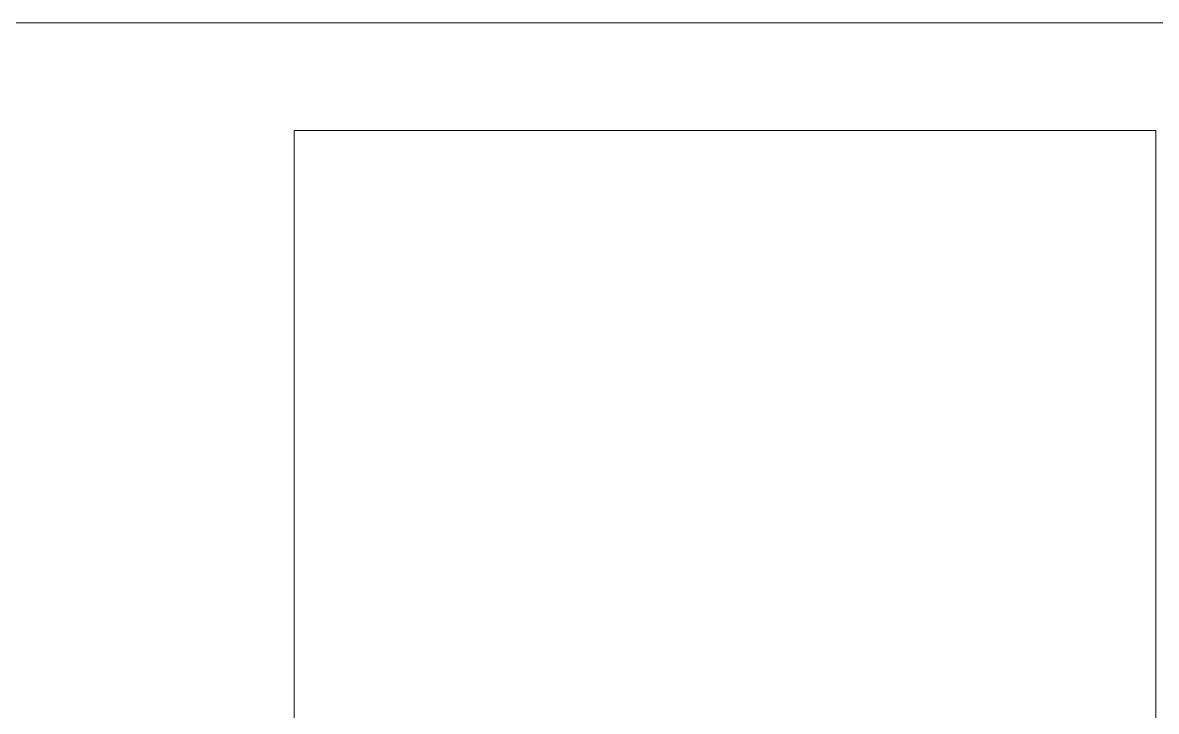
# Model space of a CAD drawing. Header units: metres. Extents: x -232 to 581, y 30 to 789.
# Drawn here: x 232.987 to 233.513, y 522.325 to 522.645 of the extents above; entities that cross this region are included whole.
import ezdxf

# ---------------------------------------------------------------- set-up
doc = ezdxf.new("R2010")
doc.units = ezdxf.units.M
for name, color, linetype, lineweight in [('A-WALL', 250, 'Continuous', 20), ('baños', 140, 'Continuous', 0), ('BOVEDILLA', 8, 'Continuous', 5), ('Columnas', 7, 'Continuous', 18)]:
    doc.layers.add(name, color=color, linetype=linetype, lineweight=lineweight)
doc.layers.add('ACERO', color=5, linetype='Continuous')
doc.styles.get("Standard").update_dxf_attribs({"font": 'arial.ttf'})

# ---------------------------------------------------------------- blocks, each defined once
blk = doc.blocks.new('*U249')
at = {"layer": 'BOVEDILLA'}
blk.add_lwpolyline([(-0.2, 0.25), (0.2, 0.25), (0.2, -0.25), (-0.2, -0.25)], close=True, dxfattribs=at)
blk = doc.blocks.new('planta de entrepiso 20.03')
at = {"layer": 'ACERO', "color": 18, "linetype": 'ByBlock', "lineweight": -2, "true_color": 0x000000, "transparency": 16777216}
blk.add_blockref('*U249', (41.34198, -36.66682), dxfattribs=at)
blk = doc.blocks.new('20.03.2026 LN 09 SEGUNDO NIVEL ARQ')
at = {"layer": 'A-WALL', "color": 5}
blk.add_line((88.58593, -58.8486), (90.55593, -58.8486), dxfattribs=at)
at = {"layer": 'baños', "color": 5, "linetype": 'Continuous', "flags": 8}
for tag, p in [('MODELNUMBER', (83.78129, -42.91752, 0)), ('TRADENAME', (83.78129, -42.91756, 0)), ('PRODUCT', (83.78129, -42.9176, 0)), ('MATERIAL', (83.78129, -42.91764, 0)), ('MODELNUMBER', (84.95603, -42.91752, 0)), ('TRADENAME', (84.95603, -42.91756, 0)), ('MATERIAL', (84.95603, -42.91764, 0)), ('PRODUCT', (84.95603, -42.9176, 0))]:
    blk.add_attdef(tag, p, '', height=0.0000254, rotation=180.0001, dxfattribs=at)
at = {"layer": 'baños', "color": 5, "linetype": 'Continuous'}
for tag, p, rotation in [('MODELNUMBER', (85.8912, -56.99337), 180.0001), ('TRADENAME', (85.89116, -56.99332), 180.0001), ('MATERIAL', (85.89139, -56.99324), 180.0001), ('PRODUCT', (85.89139, -56.99328), 180.0001), ('MODELNUMBER', (86.60077, -56.99337), 179.9999), ('TRADENAME', (86.60077, -56.99332), 179.9999), ('MATERIAL', (86.60077, -56.99324), 179.9999), ('PRODUCT', (86.60077, -56.99328), 179.9999)]:
    blk.add_attdef(tag, p, '', height=0.0000254, rotation=rotation, dxfattribs=at)

msp = doc.modelspace()

# ---------------------------------------------------------------- block references
at = {"layer": 'Columnas'}
msp.add_blockref('planta de entrepiso 20.03', (191.97071, 559.01125), dxfattribs=at)

# ---------------------------------------------------------------- next in the draw order: block references
at = {"color": 1}
msp.add_blockref('20.03.2026 LN 09 SEGUNDO NIVEL ARQ', (143.06677, 581.49313), dxfattribs=at)

doc.saveas('drawing.dxf')
